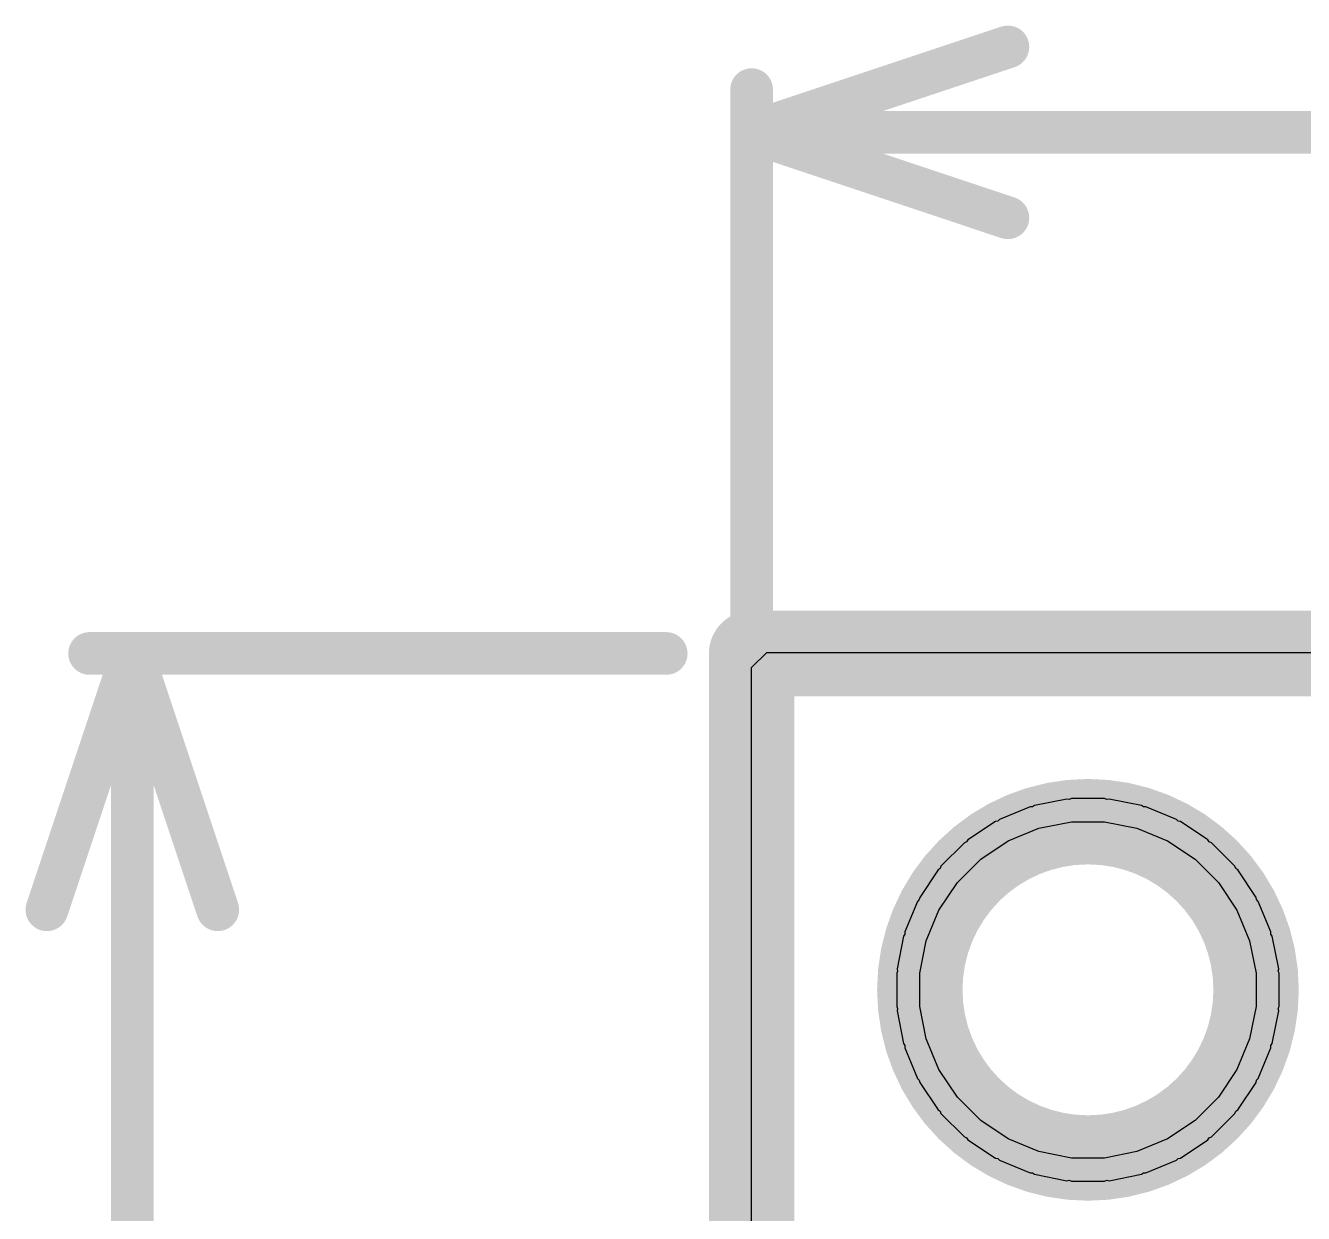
# Model space of a CAD drawing. Header units: inches. Extents: x -4 to 389, y 0 to 108.
# Drawn here: x -4.32 to 3.28, y 46.61 to 53.67 of the extents above; entities that cross this region are included whole.
import ezdxf

# ---------------------------------------------------------------- set-up
doc = ezdxf.new("R2010")
doc.units = ezdxf.units.IN
for name, color, linetype in [('Board Outline', 76, 'Continuous'), ('Bottom Layer', 5, 'Continuous'), ('Dimension', 6, 'Continuous'), ('Multi-Layer', 9, 'Continuous'), ('Signal_1', 16, 'Continuous'), ('Signal_2', 76, 'Continuous'), ('Top Layer', 1, 'Continuous')]:
    doc.layers.add(name, color=color, linetype=linetype)

msp = doc.modelspace()

# ---------------------------------------------------------------- linework, layer by layer
at = {"layer": 'Board Outline'}
for points in [[(-2.54e-06, 49.93640508, 0.508, 0.508, 0), (0, 0, 0.508, 0.508, 0)], [(-2.54e-06, 49.93640508, 0.508, 0.508, 0), (45.0088, 49.93640508, 0.508, 0.508, 0)]]:
    msp.add_lwpolyline(points, format="xyseb", dxfattribs=at)
for points in [[(-0.12700254, 49.93640508, 0.254, 0.254, 1), (0.12699746, 49.93640508, 0.254, 0.254, 1)], [(-0.12700254, 49.93640508, 0.254, 0.254, 1), (0.12699746, 49.93640508, 0.254, 0.254, 1)], [(3.00026578, 47.93615, 0.508, 0.508, 1), (1.0002647, 47.93615, 0.508, 0.508, 1)], [(0.8732647, 47.93615, 0.254, 0.254, 1), (1.1272647, 47.93615, 0.254, 0.254, 1)], [(2.87326578, 47.93615, 0.254, 0.254, 1), (3.12726578, 47.93615, 0.254, 0.254, 1)]]:
    msp.add_lwpolyline(points, format="xyseb", close=True, dxfattribs=at)
at = {"layer": 'Bottom Layer'}
for p, q in [((-2.54e-06, 49.85251142), (0.0898144, 49.9423055)), ((0.0898144, 49.9423055), (45.00879746, 49.9304818)), ((2.54e-06, 0), (-2.54e-06, 49.85251142)), ((1.65596824, 49.02472034), (1.47397978, 48.94933822)), ((1.67004746, 49.02472034), (1.65596824, 49.02472034)), ((1.68175432, 49.03254354), (1.67004746, 49.02472034)), ((1.8749518, 49.07097373999999), (1.68175432, 49.03254354)), ((1.88876178, 49.068228), (1.8749518, 49.07097373999999)), ((1.90177166, 49.07361534), (1.88876178, 49.068228)), ((2.09875628, 49.07361534), (1.90177166, 49.07361534)), ((2.11176616, 49.068228), (2.09875628, 49.07361534)), ((2.12557614, 49.07097373999999), (2.11176616, 49.068228)), ((2.31877108, 49.03254354), (2.12557614, 49.07097373999999)), ((2.33048048, 49.02472034), (2.31877108, 49.03254354)), ((2.3445597, 49.02472034), (2.33048048, 49.02472034)), ((2.52654816, 48.94933822), (2.3445597, 49.02472034)), ((1.47397978, 48.94933822), (1.46402552, 48.93938396)), ((2.53650242, 48.93938396), (2.52654816, 48.94933822)), ((1.450213, 48.93663568), (1.28642872, 48.82719724)), ((1.46402552, 48.93938396), (1.450213, 48.93663568)), ((2.55031494, 48.93663568), (2.53650242, 48.93938396)), ((2.71409922, 48.82719724), (2.55031494, 48.93663568)), ((1.26560072, 48.81010304), (1.12630966, 48.67081451999999)), ((1.27860552, 48.81549038), (1.26560072, 48.81010304)), ((1.28642872, 48.82719724), (1.27860552, 48.81549038)), ((2.72191988, 48.81549292), (2.71409922, 48.82719724)), ((2.73492976, 48.81010304), (2.72191988, 48.81549292)), ((2.87421828, 48.67081198), (2.73492976, 48.81010304)), ((1.10921546, 48.64998398), (0.99977702, 48.48619969999999)), ((1.12091978, 48.65780463999999), (1.10921546, 48.64998398)), ((1.12630966, 48.67081451999999), (1.12091978, 48.65780463999999)), ((2.87960562, 48.65780718), (2.87421828, 48.67081198)), ((2.89131248, 48.64998398), (2.87960562, 48.65780718)), ((3.00075092, 48.48619969999999), (2.89131248, 48.64998398)), ((0.9870744799999999, 48.46243292), (0.9116923599999999, 48.28044446)), ((0.99702874, 48.47238718), (0.9870744799999999, 48.46243292)), ((0.99977702, 48.48619969999999), (0.99702874, 48.47238718)), ((3.0034992, 48.47238718), (3.00075092, 48.48619969999999)), ((3.01345346, 48.46243292), (3.0034992, 48.47238718)), ((3.08883558, 48.28044446), (3.01345346, 48.46243292)), ((0.9116923599999999, 48.2663627), (0.9038691600000001, 48.25465584)), ((0.9116923599999999, 48.28044446), (0.9116923599999999, 48.2663627)), ((3.08883558, 48.26636523999999), (3.08883558, 48.28044446)), ((3.09665878, 48.25465838), (3.08883558, 48.26636523999999)), ((0.9038691600000001, 48.25465584), (0.8654414999999999, 48.06145836)), ((3.13508898, 48.0614609), (3.09665878, 48.25465838)), ((0.8681872399999999, 48.04765092), (0.8627999, 48.03464104)), ((0.8627999, 48.03464104), (0.8627999, 47.83765641999999)), ((0.8654414999999999, 48.06145836), (0.8681872399999999, 48.04765092)), ((3.13234324, 48.04765092), (3.13508898, 48.0614609)), ((3.137730579999999, 48.03464104), (3.13234324, 48.04765092)), ((3.137730579999999, 47.83765641999999), (3.137730579999999, 48.03464104)), ((0.8627999, 47.83765641999999), (0.8681872399999999, 47.82464654)), ((0.8681872399999999, 47.82464654), (0.8654414999999999, 47.8108391)), ((0.8654414999999999, 47.8108391), (0.9038691600000001, 47.61764162)), ((3.09665878, 47.61764162), (3.13508898, 47.81083655999999)), ((3.13234324, 47.82464654), (3.137730579999999, 47.83765641999999)), ((3.13508898, 47.81083655999999), (3.13234324, 47.82464654)), ((0.9038691600000001, 47.61764162), (0.9116923599999999, 47.60593476)), ((0.9116923599999999, 47.60593476), (0.9116923599999999, 47.591853)), ((0.9116923599999999, 47.591853), (0.9870744799999999, 47.40986454)), ((3.01345346, 47.40986454), (3.08883558, 47.591853)), ((3.08883558, 47.60593222), (3.09665878, 47.61764162)), ((3.08883558, 47.591853), (3.08883558, 47.60593222)), ((0.9870744799999999, 47.40986454), (0.99702874, 47.39991027999999)), ((0.99702874, 47.39991027999999), (0.99977702, 47.38609776)), ((0.99977702, 47.38609776), (1.10921546, 47.22231348)), ((2.89131248, 47.22231348), (3.00075092, 47.38609776)), ((3.00075092, 47.38609776), (3.0034992, 47.39991027999999)), ((3.0034992, 47.39991027999999), (3.01345346, 47.40986454)), ((1.10921546, 47.22231348), (1.12092232, 47.21449028)), ((1.12092232, 47.21449028), (1.12630966, 47.20148548)), ((1.12630966, 47.20148548), (1.26559818, 47.06219442)), ((2.73492722, 47.06219442), (2.87421828, 47.20148294)), ((2.87421828, 47.20148294), (2.87960816, 47.21449282)), ((2.87960816, 47.21449282), (2.89131248, 47.22231348)), ((1.26559818, 47.06219442), (1.27860806, 47.05680454)), ((1.27860806, 47.05680454), (1.28642872, 47.04510021999999)), ((1.28642872, 47.04510021999999), (1.450213, 46.93566178)), ((2.55031494, 46.93566178), (2.71409922, 47.04510021999999)), ((2.71409922, 47.04510021999999), (2.72192242, 47.05680707999999)), ((2.72192242, 47.05680707999999), (2.73492722, 47.06219442)), ((1.450213, 46.93566178), (1.46402552, 46.9329135)), ((1.46402552, 46.9329135), (1.47397978, 46.92295924)), ((1.47397978, 46.92295924), (1.65596824, 46.84757712)), ((2.3445597, 46.84757712), (2.52654816, 46.92295924)), ((2.52654816, 46.92295924), (2.53650242, 46.9329135)), ((2.53650242, 46.9329135), (2.55031494, 46.93566178)), ((1.65596824, 46.84757712), (1.67005, 46.84757712)), ((1.67005, 46.84757712), (1.68175686, 46.83975392)), ((1.68175686, 46.83975392), (1.87495434, 46.80132626)), ((2.1255736, 46.80132626), (2.31877108, 46.83975392)), ((2.31877108, 46.83975392), (2.33047794, 46.84757712)), ((2.33047794, 46.84757712), (2.3445597, 46.84757712)), ((1.87495434, 46.80132626), (1.88876178, 46.804072)), ((1.88876178, 46.804072), (1.90177166, 46.79868466)), ((1.90177166, 46.79868466), (2.09875628, 46.79868466)), ((2.09875628, 46.79868466), (2.11176616, 46.804072)), ((2.11176616, 46.804072), (2.1255736, 46.80132626))]:
    msp.add_line(p, q, dxfattribs=at)
at = {"layer": 'Dimension'}
for points in [[(0, 53.0352, 0.254, 0.254, 0), (1.524, 53.5432, 0.254, 0.254, 0)], [(0, 0.508, 0.254, 0.254, 0), (0, 53.28919999999999, 0.254, 0.254, 0)], [(0, 53.0352, 0.254, 0.254, 0), (1.524, 52.5272, 0.254, 0.254, 0)], [(0, 53.0352, 0.254, 0.254, 0), (14.96277678, 53.0352, 0.254, 0.254, 0)], [(-4.191, 48.41240508, 0.254, 0.254, 0), (-3.682999999999999, 49.93640508, 0.254, 0.254, 0)], [(-3.937, 49.93640508, 0.254, 0.254, 0), (-0.50800254, 49.93640508, 0.254, 0.254, 0)], [(-3.682999999999999, 49.93640508, 0.254, 0.254, 0), (-3.175, 48.41240508, 0.254, 0.254, 0)], [(-3.682999999999999, 31.82398512, 0.254, 0.254, 0), (-3.682999999999999, 49.93640508, 0.254, 0.254, 0)]]:
    msp.add_lwpolyline(points, format="xyseb", dxfattribs=at)
for points in [[(1.4605, 53.5432, 0.127, 0.127, 1), (1.5875, 53.5432, 0.127, 0.127, 1)], [(-0.0635, 53.28919999999999, 0.127, 0.127, 1), (0.0635, 53.28919999999999, 0.127, 0.127, 1)], [(-0.0635, 53.0352, 0.127, 0.127, 1), (0.0635, 53.0352, 0.127, 0.127, 1)], [(-0.0635, 53.0352, 0.127, 0.127, 1), (0.0635, 53.0352, 0.127, 0.127, 1)], [(-0.0635, 53.0352, 0.127, 0.127, 1), (0.0635, 53.0352, 0.127, 0.127, 1)], [(1.4605, 52.5272, 0.127, 0.127, 1), (1.5875, 52.5272, 0.127, 0.127, 1)], [(-4.0005, 49.93640508, 0.127, 0.127, 1), (-3.873499999999999, 49.93640508, 0.127, 0.127, 1)], [(-3.7465, 49.93640508, 0.127, 0.127, 1), (-3.619499999999999, 49.93640508, 0.127, 0.127, 1)], [(-3.7465, 49.93640508, 0.127, 0.127, 1), (-3.619499999999999, 49.93640508, 0.127, 0.127, 1)], [(-3.7465, 49.93640508, 0.127, 0.127, 1), (-3.619499999999999, 49.93640508, 0.127, 0.127, 1)], [(-0.5715025399999999, 49.93640508, 0.127, 0.127, 1), (-0.44450254, 49.93640508, 0.127, 0.127, 1)], [(-4.2545, 48.41240508, 0.127, 0.127, 1), (-4.1275, 48.41240508, 0.127, 0.127, 1)], [(-3.2385, 48.41240508, 0.127, 0.127, 1), (-3.1115, 48.41240508, 0.127, 0.127, 1)]]:
    msp.add_lwpolyline(points, format="xyseb", close=True, dxfattribs=at)
at = {"layer": 'Multi-Layer'}
for p, q in [((1.52658572, 48.82233822), (1.70857418, 48.89772034)), ((1.70857418, 48.89772034), (1.90177166, 48.93615054)), ((1.90177166, 48.93615054), (2.00026524, 48.93615054)), ((2.00026524, 48.93615054), (2.09875628, 48.93615054)), ((2.09875628, 48.93615054), (2.29195376, 48.89772034)), ((2.29195376, 48.89772034), (2.47394222, 48.82233822)), ((1.36280144, 48.71289978), (1.52658572, 48.82233822)), ((2.47394222, 48.82233822), (2.6377265, 48.71289978)), ((1.22351292, 48.57361125999999), (1.36280144, 48.71289978)), ((2.6377265, 48.71289978), (2.77701502, 48.57361125999999)), ((1.11407448, 48.40982698), (1.22351292, 48.57361125999999)), ((2.77701502, 48.57361125999999), (2.88645346, 48.40982698)), ((1.03869236, 48.22783852), (1.11407448, 48.40982698)), ((2.88645346, 48.40982698), (2.96183558, 48.22783852)), ((1.0002647, 48.03464104), (1.03869236, 48.22783852)), ((2.96183558, 48.22783852), (3.00026578, 48.03464104)), ((1.0002647, 47.93615), (1.0002647, 48.03464104)), ((3.00026578, 48.03464104), (3.00026578, 47.93615)), ((1.0002647, 47.83765641999999), (1.0002647, 47.93615)), ((3.00026578, 47.93615), (3.00026578, 47.83765641999999)), ((1.03869236, 47.64445894), (1.0002647, 47.83765641999999)), ((3.00026578, 47.83765641999999), (2.96183558, 47.64445894)), ((1.11407448, 47.46247048), (1.03869236, 47.64445894)), ((2.96183558, 47.64445894), (2.88645346, 47.46247048)), ((1.22351292, 47.2986862), (1.11407448, 47.46247048)), ((2.88645346, 47.46247048), (2.77701502, 47.2986862)), ((1.36280144, 47.15939768), (1.22351292, 47.2986862)), ((2.77701502, 47.2986862), (2.6377265, 47.15939768)), ((1.52658572, 47.04995923999999), (1.36280144, 47.15939768)), ((2.6377265, 47.15939768), (2.47394222, 47.04995923999999)), ((1.70857418, 46.97457712), (1.52658572, 47.04995923999999)), ((2.47394222, 47.04995923999999), (2.29195376, 46.97457712)), ((1.90177166, 46.93614946), (1.70857418, 46.97457712)), ((2.29195376, 46.97457712), (2.09875628, 46.93614946)), ((2.00026524, 46.93614946), (1.90177166, 46.93614946)), ((2.00026524, 46.93614946), (2.00026524, 46.93614946)), ((2.09875628, 46.93614946), (2.00026524, 46.93614946))]:
    msp.add_line(p, q, dxfattribs=at)
at = {"layer": 'Signal_1'}
for p, q in [((-2.54e-06, 49.85251142), (0.0898144, 49.9423055)), ((0.0898144, 49.9423055), (45.00879746, 49.9304818)), ((2.54e-06, 0), (-2.54e-06, 49.85251142)), ((1.65596824, 49.02472034), (1.47397978, 48.94933822)), ((1.67004746, 49.02472034), (1.65596824, 49.02472034)), ((1.68175432, 49.03254354), (1.67004746, 49.02472034)), ((1.8749518, 49.07097373999999), (1.68175432, 49.03254354)), ((1.88876178, 49.068228), (1.8749518, 49.07097373999999)), ((1.90177166, 49.07361534), (1.88876178, 49.068228)), ((2.09875628, 49.07361534), (1.90177166, 49.07361534)), ((2.11176616, 49.068228), (2.09875628, 49.07361534)), ((2.12557614, 49.07097373999999), (2.11176616, 49.068228)), ((2.31877108, 49.03254354), (2.12557614, 49.07097373999999)), ((2.33048048, 49.02472034), (2.31877108, 49.03254354)), ((2.3445597, 49.02472034), (2.33048048, 49.02472034)), ((2.52654816, 48.94933822), (2.3445597, 49.02472034)), ((1.47397978, 48.94933822), (1.46402552, 48.93938396)), ((2.53650242, 48.93938396), (2.52654816, 48.94933822)), ((1.450213, 48.93663568), (1.28642872, 48.82719724)), ((1.46402552, 48.93938396), (1.450213, 48.93663568)), ((2.55031494, 48.93663568), (2.53650242, 48.93938396)), ((2.71409922, 48.82719724), (2.55031494, 48.93663568)), ((1.26560072, 48.81010304), (1.12630966, 48.67081451999999)), ((1.27860552, 48.81549038), (1.26560072, 48.81010304)), ((1.28642872, 48.82719724), (1.27860552, 48.81549038)), ((2.72191988, 48.81549292), (2.71409922, 48.82719724)), ((2.73492976, 48.81010304), (2.72191988, 48.81549292)), ((2.87421828, 48.67081198), (2.73492976, 48.81010304)), ((1.10921546, 48.64998398), (0.99977702, 48.48619969999999)), ((1.12091978, 48.65780463999999), (1.10921546, 48.64998398)), ((1.12630966, 48.67081451999999), (1.12091978, 48.65780463999999)), ((2.87960562, 48.65780718), (2.87421828, 48.67081198)), ((2.89131248, 48.64998398), (2.87960562, 48.65780718)), ((3.00075092, 48.48619969999999), (2.89131248, 48.64998398)), ((0.9870744799999999, 48.46243292), (0.9116923599999999, 48.28044446)), ((0.99702874, 48.47238718), (0.9870744799999999, 48.46243292)), ((0.99977702, 48.48619969999999), (0.99702874, 48.47238718)), ((3.0034992, 48.47238718), (3.00075092, 48.48619969999999)), ((3.01345346, 48.46243292), (3.0034992, 48.47238718)), ((3.08883558, 48.28044446), (3.01345346, 48.46243292)), ((0.9116923599999999, 48.2663627), (0.9038691600000001, 48.25465584)), ((0.9116923599999999, 48.28044446), (0.9116923599999999, 48.2663627)), ((3.08883558, 48.26636523999999), (3.08883558, 48.28044446)), ((3.09665878, 48.25465838), (3.08883558, 48.26636523999999)), ((0.9038691600000001, 48.25465584), (0.8654414999999999, 48.06145836)), ((3.13508898, 48.0614609), (3.09665878, 48.25465838)), ((0.8681872399999999, 48.04765092), (0.8627999, 48.03464104)), ((0.8627999, 48.03464104), (0.8627999, 47.83765641999999)), ((0.8654414999999999, 48.06145836), (0.8681872399999999, 48.04765092)), ((3.13234324, 48.04765092), (3.13508898, 48.0614609)), ((3.137730579999999, 48.03464104), (3.13234324, 48.04765092)), ((3.137730579999999, 47.83765641999999), (3.137730579999999, 48.03464104)), ((0.8627999, 47.83765641999999), (0.8681872399999999, 47.82464654)), ((0.8681872399999999, 47.82464654), (0.8654414999999999, 47.8108391)), ((0.8654414999999999, 47.8108391), (0.9038691600000001, 47.61764162)), ((3.09665878, 47.61764162), (3.13508898, 47.81083655999999)), ((3.13234324, 47.82464654), (3.137730579999999, 47.83765641999999)), ((3.13508898, 47.81083655999999), (3.13234324, 47.82464654)), ((0.9038691600000001, 47.61764162), (0.9116923599999999, 47.60593476)), ((0.9116923599999999, 47.60593476), (0.9116923599999999, 47.591853)), ((0.9116923599999999, 47.591853), (0.9870744799999999, 47.40986454)), ((3.01345346, 47.40986454), (3.08883558, 47.591853)), ((3.08883558, 47.60593222), (3.09665878, 47.61764162)), ((3.08883558, 47.591853), (3.08883558, 47.60593222)), ((0.9870744799999999, 47.40986454), (0.99702874, 47.39991027999999)), ((0.99702874, 47.39991027999999), (0.99977702, 47.38609776)), ((0.99977702, 47.38609776), (1.10921546, 47.22231348)), ((2.89131248, 47.22231348), (3.00075092, 47.38609776)), ((3.00075092, 47.38609776), (3.0034992, 47.39991027999999)), ((3.0034992, 47.39991027999999), (3.01345346, 47.40986454)), ((1.10921546, 47.22231348), (1.12092232, 47.21449028)), ((1.12092232, 47.21449028), (1.12630966, 47.20148548)), ((1.12630966, 47.20148548), (1.26559818, 47.06219442)), ((2.73492722, 47.06219442), (2.87421828, 47.20148294)), ((2.87421828, 47.20148294), (2.87960816, 47.21449282)), ((2.87960816, 47.21449282), (2.89131248, 47.22231348)), ((1.26559818, 47.06219442), (1.27860806, 47.05680454)), ((1.27860806, 47.05680454), (1.28642872, 47.04510021999999)), ((1.28642872, 47.04510021999999), (1.450213, 46.93566178)), ((2.55031494, 46.93566178), (2.71409922, 47.04510021999999)), ((2.71409922, 47.04510021999999), (2.72192242, 47.05680707999999)), ((2.72192242, 47.05680707999999), (2.73492722, 47.06219442)), ((1.450213, 46.93566178), (1.46402552, 46.9329135)), ((1.46402552, 46.9329135), (1.47397978, 46.92295924)), ((1.47397978, 46.92295924), (1.65596824, 46.84757712)), ((2.3445597, 46.84757712), (2.52654816, 46.92295924)), ((2.52654816, 46.92295924), (2.53650242, 46.9329135)), ((2.53650242, 46.9329135), (2.55031494, 46.93566178)), ((1.65596824, 46.84757712), (1.67005, 46.84757712)), ((1.67005, 46.84757712), (1.68175686, 46.83975392)), ((1.68175686, 46.83975392), (1.87495434, 46.80132626)), ((2.1255736, 46.80132626), (2.31877108, 46.83975392)), ((2.31877108, 46.83975392), (2.33047794, 46.84757712)), ((2.33047794, 46.84757712), (2.3445597, 46.84757712)), ((1.87495434, 46.80132626), (1.88876178, 46.804072)), ((1.88876178, 46.804072), (1.90177166, 46.79868466)), ((1.90177166, 46.79868466), (2.09875628, 46.79868466)), ((2.09875628, 46.79868466), (2.11176616, 46.804072)), ((2.11176616, 46.804072), (2.1255736, 46.80132626))]:
    msp.add_line(p, q, dxfattribs=at)
at = {"layer": 'Signal_2'}
for p, q in [((-2.54e-06, 49.85251142), (0.0898144, 49.9423055)), ((0.0898144, 49.9423055), (45.00879746, 49.9304818)), ((2.54e-06, 0), (-2.54e-06, 49.85251142)), ((1.65596824, 49.02472034), (1.47397978, 48.94933822)), ((1.67004746, 49.02472034), (1.65596824, 49.02472034)), ((1.68175432, 49.03254354), (1.67004746, 49.02472034)), ((1.8749518, 49.07097373999999), (1.68175432, 49.03254354)), ((1.88876178, 49.068228), (1.8749518, 49.07097373999999)), ((1.90177166, 49.07361534), (1.88876178, 49.068228)), ((2.09875628, 49.07361534), (1.90177166, 49.07361534)), ((2.11176616, 49.068228), (2.09875628, 49.07361534)), ((2.12557614, 49.07097373999999), (2.11176616, 49.068228)), ((2.31877108, 49.03254354), (2.12557614, 49.07097373999999)), ((2.33048048, 49.02472034), (2.31877108, 49.03254354)), ((2.3445597, 49.02472034), (2.33048048, 49.02472034)), ((2.52654816, 48.94933822), (2.3445597, 49.02472034)), ((1.47397978, 48.94933822), (1.46402552, 48.93938396)), ((2.53650242, 48.93938396), (2.52654816, 48.94933822)), ((1.450213, 48.93663568), (1.28642872, 48.82719724)), ((1.46402552, 48.93938396), (1.450213, 48.93663568)), ((2.55031494, 48.93663568), (2.53650242, 48.93938396)), ((2.71409922, 48.82719724), (2.55031494, 48.93663568)), ((1.26560072, 48.81010304), (1.12630966, 48.67081451999999)), ((1.27860552, 48.81549038), (1.26560072, 48.81010304)), ((1.28642872, 48.82719724), (1.27860552, 48.81549038)), ((2.72191988, 48.81549292), (2.71409922, 48.82719724)), ((2.73492976, 48.81010304), (2.72191988, 48.81549292)), ((2.87421828, 48.67081198), (2.73492976, 48.81010304)), ((1.10921546, 48.64998398), (0.99977702, 48.48619969999999)), ((1.12091978, 48.65780463999999), (1.10921546, 48.64998398)), ((1.12630966, 48.67081451999999), (1.12091978, 48.65780463999999)), ((2.87960562, 48.65780718), (2.87421828, 48.67081198)), ((2.89131248, 48.64998398), (2.87960562, 48.65780718)), ((3.00075092, 48.48619969999999), (2.89131248, 48.64998398)), ((0.9870744799999999, 48.46243292), (0.9116923599999999, 48.28044446)), ((0.99702874, 48.47238718), (0.9870744799999999, 48.46243292)), ((0.99977702, 48.48619969999999), (0.99702874, 48.47238718)), ((3.0034992, 48.47238718), (3.00075092, 48.48619969999999)), ((3.01345346, 48.46243292), (3.0034992, 48.47238718)), ((3.08883558, 48.28044446), (3.01345346, 48.46243292)), ((0.9116923599999999, 48.2663627), (0.9038691600000001, 48.25465584)), ((0.9116923599999999, 48.28044446), (0.9116923599999999, 48.2663627)), ((3.08883558, 48.26636523999999), (3.08883558, 48.28044446)), ((3.09665878, 48.25465838), (3.08883558, 48.26636523999999)), ((0.9038691600000001, 48.25465584), (0.8654414999999999, 48.06145836)), ((3.13508898, 48.0614609), (3.09665878, 48.25465838)), ((0.8681872399999999, 48.04765092), (0.8627999, 48.03464104)), ((0.8627999, 48.03464104), (0.8627999, 47.83765641999999)), ((0.8654414999999999, 48.06145836), (0.8681872399999999, 48.04765092)), ((3.13234324, 48.04765092), (3.13508898, 48.0614609)), ((3.137730579999999, 48.03464104), (3.13234324, 48.04765092)), ((3.137730579999999, 47.83765641999999), (3.137730579999999, 48.03464104)), ((0.8627999, 47.83765641999999), (0.8681872399999999, 47.82464654)), ((0.8681872399999999, 47.82464654), (0.8654414999999999, 47.8108391)), ((0.8654414999999999, 47.8108391), (0.9038691600000001, 47.61764162)), ((3.09665878, 47.61764162), (3.13508898, 47.81083655999999)), ((3.13234324, 47.82464654), (3.137730579999999, 47.83765641999999)), ((3.13508898, 47.81083655999999), (3.13234324, 47.82464654)), ((0.9038691600000001, 47.61764162), (0.9116923599999999, 47.60593476)), ((0.9116923599999999, 47.60593476), (0.9116923599999999, 47.591853)), ((0.9116923599999999, 47.591853), (0.9870744799999999, 47.40986454)), ((3.01345346, 47.40986454), (3.08883558, 47.591853)), ((3.08883558, 47.60593222), (3.09665878, 47.61764162)), ((3.08883558, 47.591853), (3.08883558, 47.60593222)), ((0.9870744799999999, 47.40986454), (0.99702874, 47.39991027999999)), ((0.99702874, 47.39991027999999), (0.99977702, 47.38609776)), ((0.99977702, 47.38609776), (1.10921546, 47.22231348)), ((2.89131248, 47.22231348), (3.00075092, 47.38609776)), ((3.00075092, 47.38609776), (3.0034992, 47.39991027999999)), ((3.0034992, 47.39991027999999), (3.01345346, 47.40986454)), ((1.10921546, 47.22231348), (1.12092232, 47.21449028)), ((1.12092232, 47.21449028), (1.12630966, 47.20148548)), ((1.12630966, 47.20148548), (1.26559818, 47.06219442)), ((2.73492722, 47.06219442), (2.87421828, 47.20148294)), ((2.87421828, 47.20148294), (2.87960816, 47.21449282)), ((2.87960816, 47.21449282), (2.89131248, 47.22231348)), ((1.26559818, 47.06219442), (1.27860806, 47.05680454)), ((1.27860806, 47.05680454), (1.28642872, 47.04510021999999)), ((1.28642872, 47.04510021999999), (1.450213, 46.93566178)), ((2.55031494, 46.93566178), (2.71409922, 47.04510021999999)), ((2.71409922, 47.04510021999999), (2.72192242, 47.05680707999999)), ((2.72192242, 47.05680707999999), (2.73492722, 47.06219442)), ((1.450213, 46.93566178), (1.46402552, 46.9329135)), ((1.46402552, 46.9329135), (1.47397978, 46.92295924)), ((1.47397978, 46.92295924), (1.65596824, 46.84757712)), ((2.3445597, 46.84757712), (2.52654816, 46.92295924)), ((2.52654816, 46.92295924), (2.53650242, 46.9329135)), ((2.53650242, 46.9329135), (2.55031494, 46.93566178)), ((1.65596824, 46.84757712), (1.67005, 46.84757712)), ((1.67005, 46.84757712), (1.68175686, 46.83975392)), ((1.68175686, 46.83975392), (1.87495434, 46.80132626)), ((2.1255736, 46.80132626), (2.31877108, 46.83975392)), ((2.31877108, 46.83975392), (2.33047794, 46.84757712)), ((2.33047794, 46.84757712), (2.3445597, 46.84757712)), ((1.87495434, 46.80132626), (1.88876178, 46.804072)), ((1.88876178, 46.804072), (1.90177166, 46.79868466)), ((1.90177166, 46.79868466), (2.09875628, 46.79868466)), ((2.09875628, 46.79868466), (2.11176616, 46.804072)), ((2.11176616, 46.804072), (2.1255736, 46.80132626))]:
    msp.add_line(p, q, dxfattribs=at)
at = {"layer": 'Top Layer'}
for p, q in [((-2.54e-06, 49.85251142), (0.0898144, 49.9423055)), ((0.0898144, 49.9423055), (45.00879746, 49.9304818)), ((2.54e-06, 0), (-2.54e-06, 49.85251142)), ((1.65596824, 49.02472034), (1.47397978, 48.94933822)), ((1.67004746, 49.02472034), (1.65596824, 49.02472034)), ((1.68175432, 49.03254354), (1.67004746, 49.02472034)), ((1.8749518, 49.07097373999999), (1.68175432, 49.03254354)), ((1.88876178, 49.068228), (1.8749518, 49.07097373999999)), ((1.90177166, 49.07361534), (1.88876178, 49.068228)), ((2.09875628, 49.07361534), (1.90177166, 49.07361534)), ((2.11176616, 49.068228), (2.09875628, 49.07361534)), ((2.12557614, 49.07097373999999), (2.11176616, 49.068228)), ((2.31877108, 49.03254354), (2.12557614, 49.07097373999999)), ((2.33048048, 49.02472034), (2.31877108, 49.03254354)), ((2.3445597, 49.02472034), (2.33048048, 49.02472034)), ((2.52654816, 48.94933822), (2.3445597, 49.02472034)), ((1.47397978, 48.94933822), (1.46402552, 48.93938396)), ((2.53650242, 48.93938396), (2.52654816, 48.94933822)), ((1.450213, 48.93663568), (1.28642872, 48.82719724)), ((1.46402552, 48.93938396), (1.450213, 48.93663568)), ((2.55031494, 48.93663568), (2.53650242, 48.93938396)), ((2.71409922, 48.82719724), (2.55031494, 48.93663568)), ((1.26560072, 48.81010304), (1.12630966, 48.67081451999999)), ((1.27860552, 48.81549038), (1.26560072, 48.81010304)), ((1.28642872, 48.82719724), (1.27860552, 48.81549038)), ((2.72191988, 48.81549292), (2.71409922, 48.82719724)), ((2.73492976, 48.81010304), (2.72191988, 48.81549292)), ((2.87421828, 48.67081198), (2.73492976, 48.81010304)), ((1.10921546, 48.64998398), (0.99977702, 48.48619969999999)), ((1.12091978, 48.65780463999999), (1.10921546, 48.64998398)), ((1.12630966, 48.67081451999999), (1.12091978, 48.65780463999999)), ((2.87960562, 48.65780718), (2.87421828, 48.67081198)), ((2.89131248, 48.64998398), (2.87960562, 48.65780718)), ((3.00075092, 48.48619969999999), (2.89131248, 48.64998398)), ((0.9870744799999999, 48.46243292), (0.9116923599999999, 48.28044446)), ((0.99702874, 48.47238718), (0.9870744799999999, 48.46243292)), ((0.99977702, 48.48619969999999), (0.99702874, 48.47238718)), ((3.0034992, 48.47238718), (3.00075092, 48.48619969999999)), ((3.01345346, 48.46243292), (3.0034992, 48.47238718)), ((3.08883558, 48.28044446), (3.01345346, 48.46243292)), ((0.9116923599999999, 48.2663627), (0.9038691600000001, 48.25465584)), ((0.9116923599999999, 48.28044446), (0.9116923599999999, 48.2663627)), ((3.08883558, 48.26636523999999), (3.08883558, 48.28044446)), ((3.09665878, 48.25465838), (3.08883558, 48.26636523999999)), ((0.9038691600000001, 48.25465584), (0.8654414999999999, 48.06145836)), ((3.13508898, 48.0614609), (3.09665878, 48.25465838)), ((0.8681872399999999, 48.04765092), (0.8627999, 48.03464104)), ((0.8627999, 48.03464104), (0.8627999, 47.83765641999999)), ((0.8654414999999999, 48.06145836), (0.8681872399999999, 48.04765092)), ((3.13234324, 48.04765092), (3.13508898, 48.0614609)), ((3.137730579999999, 48.03464104), (3.13234324, 48.04765092)), ((3.137730579999999, 47.83765641999999), (3.137730579999999, 48.03464104)), ((0.8627999, 47.83765641999999), (0.8681872399999999, 47.82464654)), ((0.8681872399999999, 47.82464654), (0.8654414999999999, 47.8108391)), ((0.8654414999999999, 47.8108391), (0.9038691600000001, 47.61764162)), ((3.09665878, 47.61764162), (3.13508898, 47.81083655999999)), ((3.13234324, 47.82464654), (3.137730579999999, 47.83765641999999)), ((3.13508898, 47.81083655999999), (3.13234324, 47.82464654)), ((0.9038691600000001, 47.61764162), (0.9116923599999999, 47.60593476)), ((0.9116923599999999, 47.60593476), (0.9116923599999999, 47.591853)), ((0.9116923599999999, 47.591853), (0.9870744799999999, 47.40986454)), ((3.01345346, 47.40986454), (3.08883558, 47.591853)), ((3.08883558, 47.60593222), (3.09665878, 47.61764162)), ((3.08883558, 47.591853), (3.08883558, 47.60593222)), ((0.9870744799999999, 47.40986454), (0.99702874, 47.39991027999999)), ((0.99702874, 47.39991027999999), (0.99977702, 47.38609776)), ((0.99977702, 47.38609776), (1.10921546, 47.22231348)), ((2.89131248, 47.22231348), (3.00075092, 47.38609776)), ((3.00075092, 47.38609776), (3.0034992, 47.39991027999999)), ((3.0034992, 47.39991027999999), (3.01345346, 47.40986454)), ((1.10921546, 47.22231348), (1.12092232, 47.21449028)), ((1.12092232, 47.21449028), (1.12630966, 47.20148548)), ((1.12630966, 47.20148548), (1.26559818, 47.06219442)), ((2.73492722, 47.06219442), (2.87421828, 47.20148294)), ((2.87421828, 47.20148294), (2.87960816, 47.21449282)), ((2.87960816, 47.21449282), (2.89131248, 47.22231348)), ((1.26559818, 47.06219442), (1.27860806, 47.05680454)), ((1.27860806, 47.05680454), (1.28642872, 47.04510021999999)), ((1.28642872, 47.04510021999999), (1.450213, 46.93566178)), ((2.55031494, 46.93566178), (2.71409922, 47.04510021999999)), ((2.71409922, 47.04510021999999), (2.72192242, 47.05680707999999)), ((2.72192242, 47.05680707999999), (2.73492722, 47.06219442)), ((1.450213, 46.93566178), (1.46402552, 46.9329135)), ((1.46402552, 46.9329135), (1.47397978, 46.92295924)), ((1.47397978, 46.92295924), (1.65596824, 46.84757712)), ((2.3445597, 46.84757712), (2.52654816, 46.92295924)), ((2.52654816, 46.92295924), (2.53650242, 46.9329135)), ((2.53650242, 46.9329135), (2.55031494, 46.93566178)), ((1.65596824, 46.84757712), (1.67005, 46.84757712)), ((1.67005, 46.84757712), (1.68175686, 46.83975392)), ((1.68175686, 46.83975392), (1.87495434, 46.80132626)), ((2.1255736, 46.80132626), (2.31877108, 46.83975392)), ((2.31877108, 46.83975392), (2.33047794, 46.84757712)), ((2.33047794, 46.84757712), (2.3445597, 46.84757712)), ((1.87495434, 46.80132626), (1.88876178, 46.804072)), ((1.88876178, 46.804072), (1.90177166, 46.79868466)), ((1.90177166, 46.79868466), (2.09875628, 46.79868466)), ((2.09875628, 46.79868466), (2.11176616, 46.804072)), ((2.11176616, 46.804072), (2.1255736, 46.80132626))]:
    msp.add_line(p, q, dxfattribs=at)

doc.saveas('drawing.dxf')
